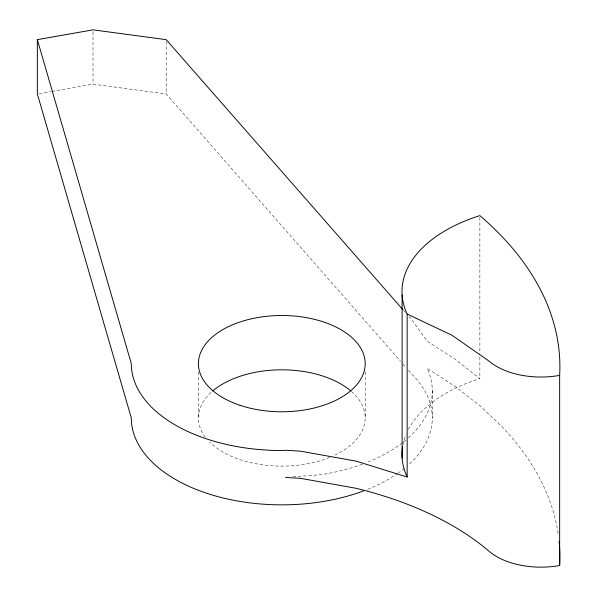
<?xml version="1.0" encoding="UTF-8"?>
<svg xmlns="http://www.w3.org/2000/svg" width="597" height="597" viewBox="0 0 597 597"><rect width="100%" height="100%" fill="white"/><g stroke="black" fill="none" stroke-linecap="round" stroke-linejoin="round"><path stroke-width="0.45" stroke-dasharray="2.98 2.24" d="M39.178 93.647L51.036 91.565M51.946 91.401L93.005 84.17L166.175 93.968L400.453 361.192M292.97 476.839L320.753 474.727A150.496 86.886 0 0 0 362.476 464.153M408.333 429.564A149.922 86.558 0 0 1 479.869 378.573L454.966 359.185L427.168 341.156L412.131 320.193L409.057 316.694M403.527 310.38L405.37 312.485M402.908 363.998L405.982 367.506M408.445 370.312L412.131 374.52A150.496 86.886 0 0 1 408.43 464.914M479.869 217.472L479.869 353.431M479.869 357.155L479.869 378.573M432.295 390.804L432.295 417.96M365.192 371.924L365.192 417.96M198.413 371.924L198.413 417.96M166.175 41.484L166.175 93.968M93.005 31.693L93.005 84.17M408.43 437.758A150.496 86.886 0 0 0 427.168 368.312L454.966 386.341L479.869 405.736L501.674 426.325A468.205 270.314 0 0 1 558.24 534.24M405.781 440.056A150.496 86.886 0 0 1 403.005 442.31M402.288 442.87A150.496 86.886 0 0 1 366.043 462.802M404.408 468.346A150.496 86.886 0 0 1 398.595 472.757M397.833 473.294A150.496 86.886 0 0 1 366.924 489.615M351.491 391.52A83.393 48.148 0 0 1 332.984 455.974M329.619 457.406A83.393 48.148 0 0 1 209.584 442.034M205.293 437.116A83.393 48.148 0 0 1 212.114 391.52M402.9 444.959A149.922 86.558 0 0 1 405.982 434.623"/><path stroke-width="0.9" d="M363.372 490.98A150.496 86.886 0 0 1 209.786 494.256A150.496 86.886 0 0 1 131.303 417.96L37.35 93.968L37.35 39.648L93.005 29.85L166.175 39.648L402.908 309.679M285.56 477.406L300.575 478.346L356.028 488.279A301.485 174.063 0 0 1 489.07 551.255A62.633 36.163 0 0 0 559.65 565.508L559.65 375.379A468.205 270.314 0 0 0 479.869 215.607A149.922 86.558 0 0 0 407.154 314.044L407.154 477.01L356.028 461.123L300.575 451.183L285.56 450.242L281.799 450.526A150.496 86.886 0 0 1 131.303 363.64L37.35 39.648M407.154 314.044L452.056 335.298L489.07 361.125A62.633 36.163 0 0 0 559.65 375.379M402.117 295.082L402.117 458.041M212.793 390.938A83.393 48.148 0 0 1 350.812 390.938M407.154 477.01A149.922 86.558 0 0 1 402.594 446.698M559.113 541.367A468.205 270.314 0 0 1 559.65 565.508M240.106 405.333A83.393 48.148 0 0 0 365.192 363.64A83.393 48.148 0 0 0 240.106 321.947A83.393 48.148 0 0 0 240.106 405.333"/></g></svg>
